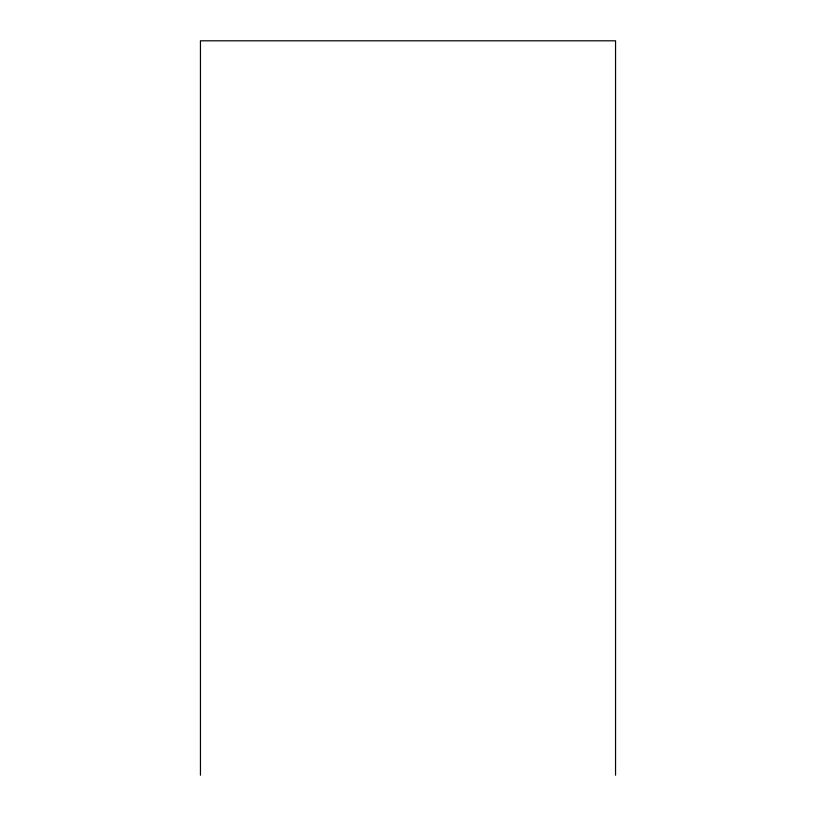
<?xml version="1.0" encoding="UTF-8"?>
<svg xmlns="http://www.w3.org/2000/svg" width="816" height="816" viewBox="0 0 816 816"><rect width="100%" height="100%" fill="white"/><g stroke="black" fill="none" stroke-linecap="round" stroke-linejoin="round"><path stroke-width="1.22" d="M615.55 775.2L615.55 40.8L200.45 40.8L200.45 775.2"/></g></svg>
